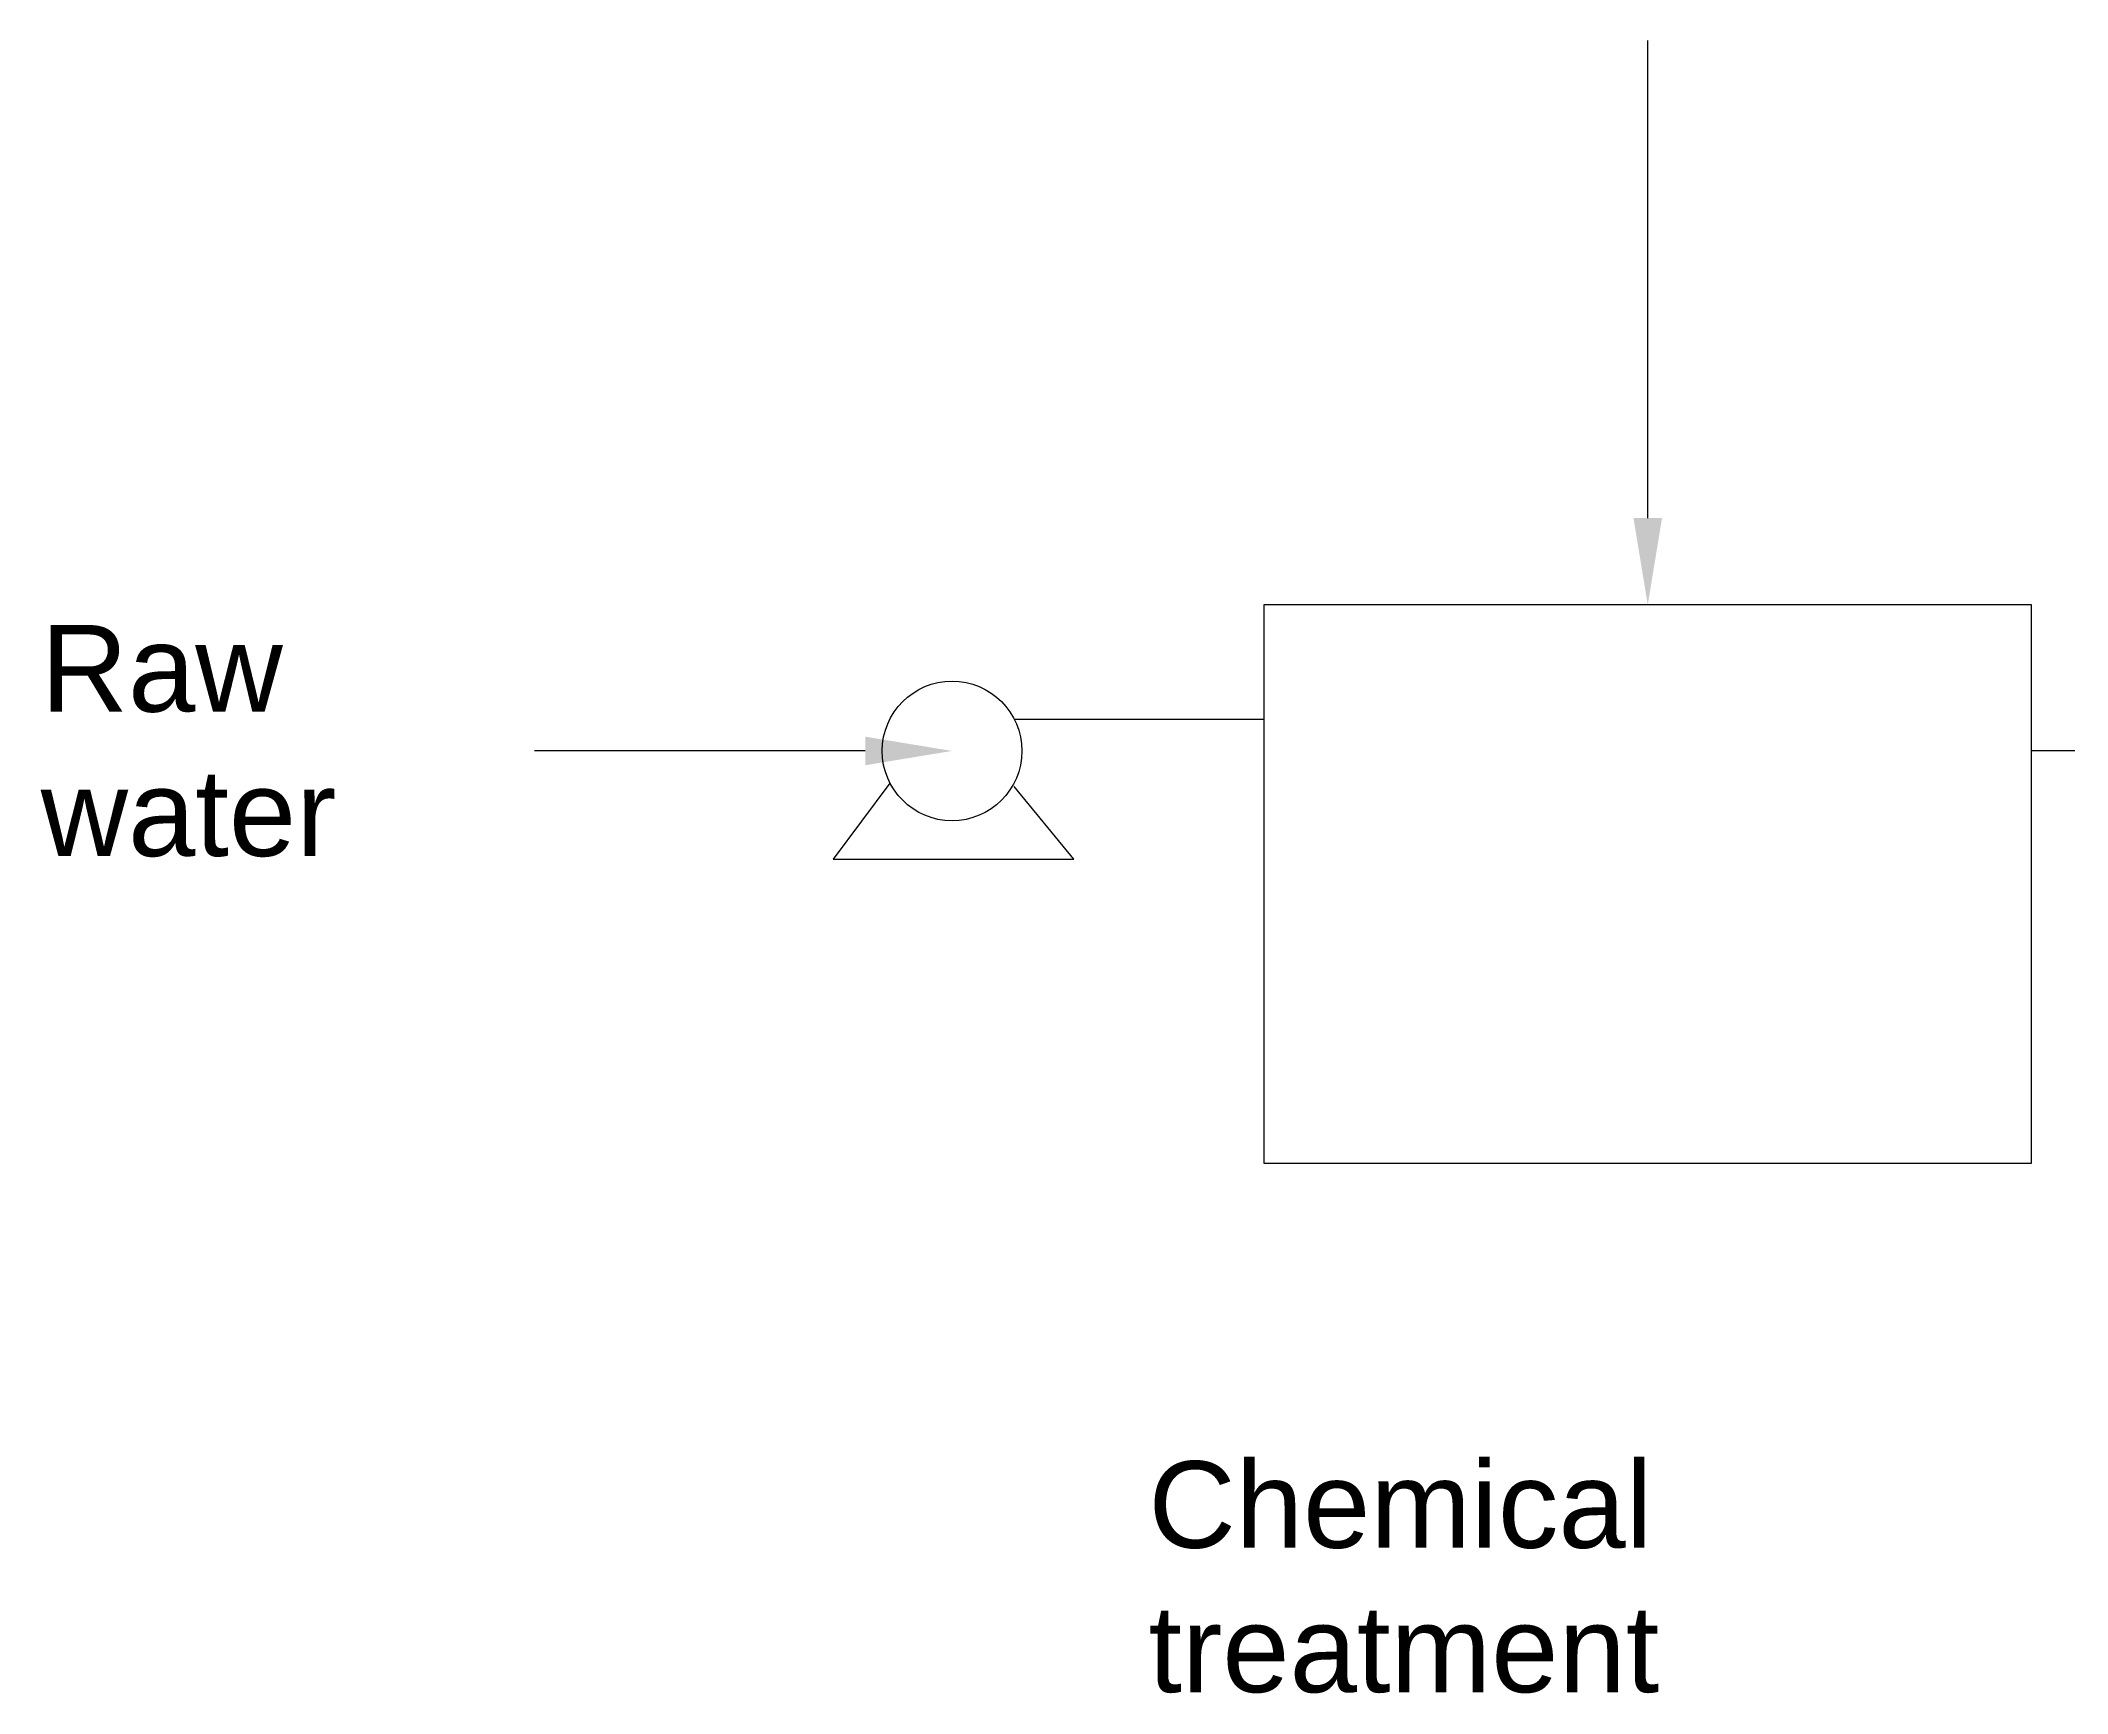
# Model space of a CAD drawing. Header units: millimetres. Extents: x 0 to 796, y 0 to 327.
# Drawn here: x 513.99 to 560.8, y 32.54 to 70.71 of the extents above; entities that cross this region are included whole.
import ezdxf
from ezdxf import colors
from ezdxf.entities.mleader import LeaderData, LeaderLine
from ezdxf.math import Vec2, Vec3

# ---------------------------------------------------------------- set-up
doc = ezdxf.new("R2010")
doc.units = ezdxf.units.MM
doc.header["$LTSCALE"] = 0.25
doc.header["$MEASUREMENT"] = 0
doc.styles.get("Standard").update_dxf_attribs({"font": 'arial.ttf', "height": 1.5})

msp = doc.modelspace()

# ---------------------------------------------------------------- linework, layer by layer
for p, q in [((542.245, 57.677), (542.245, 44.787)), ((559.975, 57.677), (542.245, 57.677)), ((559.975, 44.787), (559.975, 57.677)), ((536.475, 55.042), (542.245, 55.042)), ((533.49, 53.989), (533.49, 53.989)), ((533.602, 53.559), (532.296, 51.807)), ((537.855, 51.807), (536.475, 53.484)), ((532.296, 51.807), (537.855, 51.807)), ((542.245, 44.787), (559.975, 44.787))]:
    msp.add_line(p, q)
msp.add_circle((535.041, 54.305), 1.612)

# ---------------------------------------------------------------- texts
at = {"char_height": 2, "width": 0.20574, "attachment_point": 1}
for s, insert in [('Raw water', (513.992, 57.212)), ('Chemical treatment', (539.577, 37.904))]:
    msp.add_mtext(s, dxfattribs=dict(at, insert=insert))

# ---------------------------------------------------------------- leaders
ml = msp.add_multileader_mtext('Standard')
ml.set_content('')
ml.set_leader_properties()
ml.build(insert=Vec2(0, 0))
ml.multileader.update_dxf_attribs({"has_dogleg": 0, "dogleg_length": 0, "arrow_head_size": 2.005})
ctx = ml.context
ctx.base_point, ctx.char_height, ctx.arrow_head_size, ctx.landing_gap_size, ctx.plane_origin = Vec3(551.11, 70.709), 0.18, 2.005, 0.09, Vec3(551.11, 57.677)
notes = []
notes.append((ctx, [(0, (1, 1, 0), (551.11, 70.709), (1, 0), 0, [(0, [(551.11, 57.677)], 0, [])])]))
ctx.mtext, ml.multileader.dxf.content_type = None, 0
ml = msp.add_multileader_mtext('Standard')
ml.set_content('')
ml.set_leader_properties()
ml.build(insert=Vec2(0, 0))
ml.multileader.update_dxf_attribs({"has_dogleg": 0, "dogleg_length": 0, "arrow_head_size": 2.005})
ctx = ml.context
ctx.base_point, ctx.char_height, ctx.arrow_head_size, ctx.landing_gap_size, ctx.plane_origin = Vec3(525.399, 54.305), 0.18, 2.005, 0.09, Vec3(535.041, 54.305)
notes.append((ctx, [(0, (1, 1, 0), (525.399, 54.305), (-1, 0), 0, [(0, [(535.041, 54.305)], 0, [])])]))
ctx.mtext, ml.multileader.dxf.content_type = None, 0
ml = msp.add_multileader_mtext('Standard')
ml.set_content('')
ml.set_leader_properties()
ml.build(insert=Vec2(0, 0))
ml.multileader.update_dxf_attribs({"has_dogleg": 0, "dogleg_length": 0, "arrow_head_size": 2.005})
ctx = ml.context
ctx.base_point, ctx.char_height, ctx.arrow_head_size, ctx.landing_gap_size, ctx.plane_origin = Vec3(559.975, 54.305), 0.18, 2.005, 0.09, Vec3(571.947, 54.305)
notes.append((ctx, [(0, (1, 1, 0), (559.975, 54.305), (-1, 0), 0, [(0, [(571.947, 54.305)], 0, [])])]))
ctx.mtext, ml.multileader.dxf.content_type = None, 0
for ctx, leaders in notes:
    for number, flags, end, landing, length, lines in leaders:
        leader = LeaderData()
        leader.index, (leader.has_last_leader_line, leader.has_dogleg_vector, leader.attachment_direction) = number, flags
        leader.last_leader_point, leader.dogleg_vector, leader.dogleg_length = Vec3(end), Vec3(landing), length
        for number, points, colour, breaks in lines:
            line = LeaderLine()
            line.index, line.vertices, line.color, line.breaks = number, Vec3.list(points), colors.encode_raw_color(colour), breaks
            leader.lines.append(line)
        ctx.leaders.append(leader)

doc.saveas('drawing.dxf')
